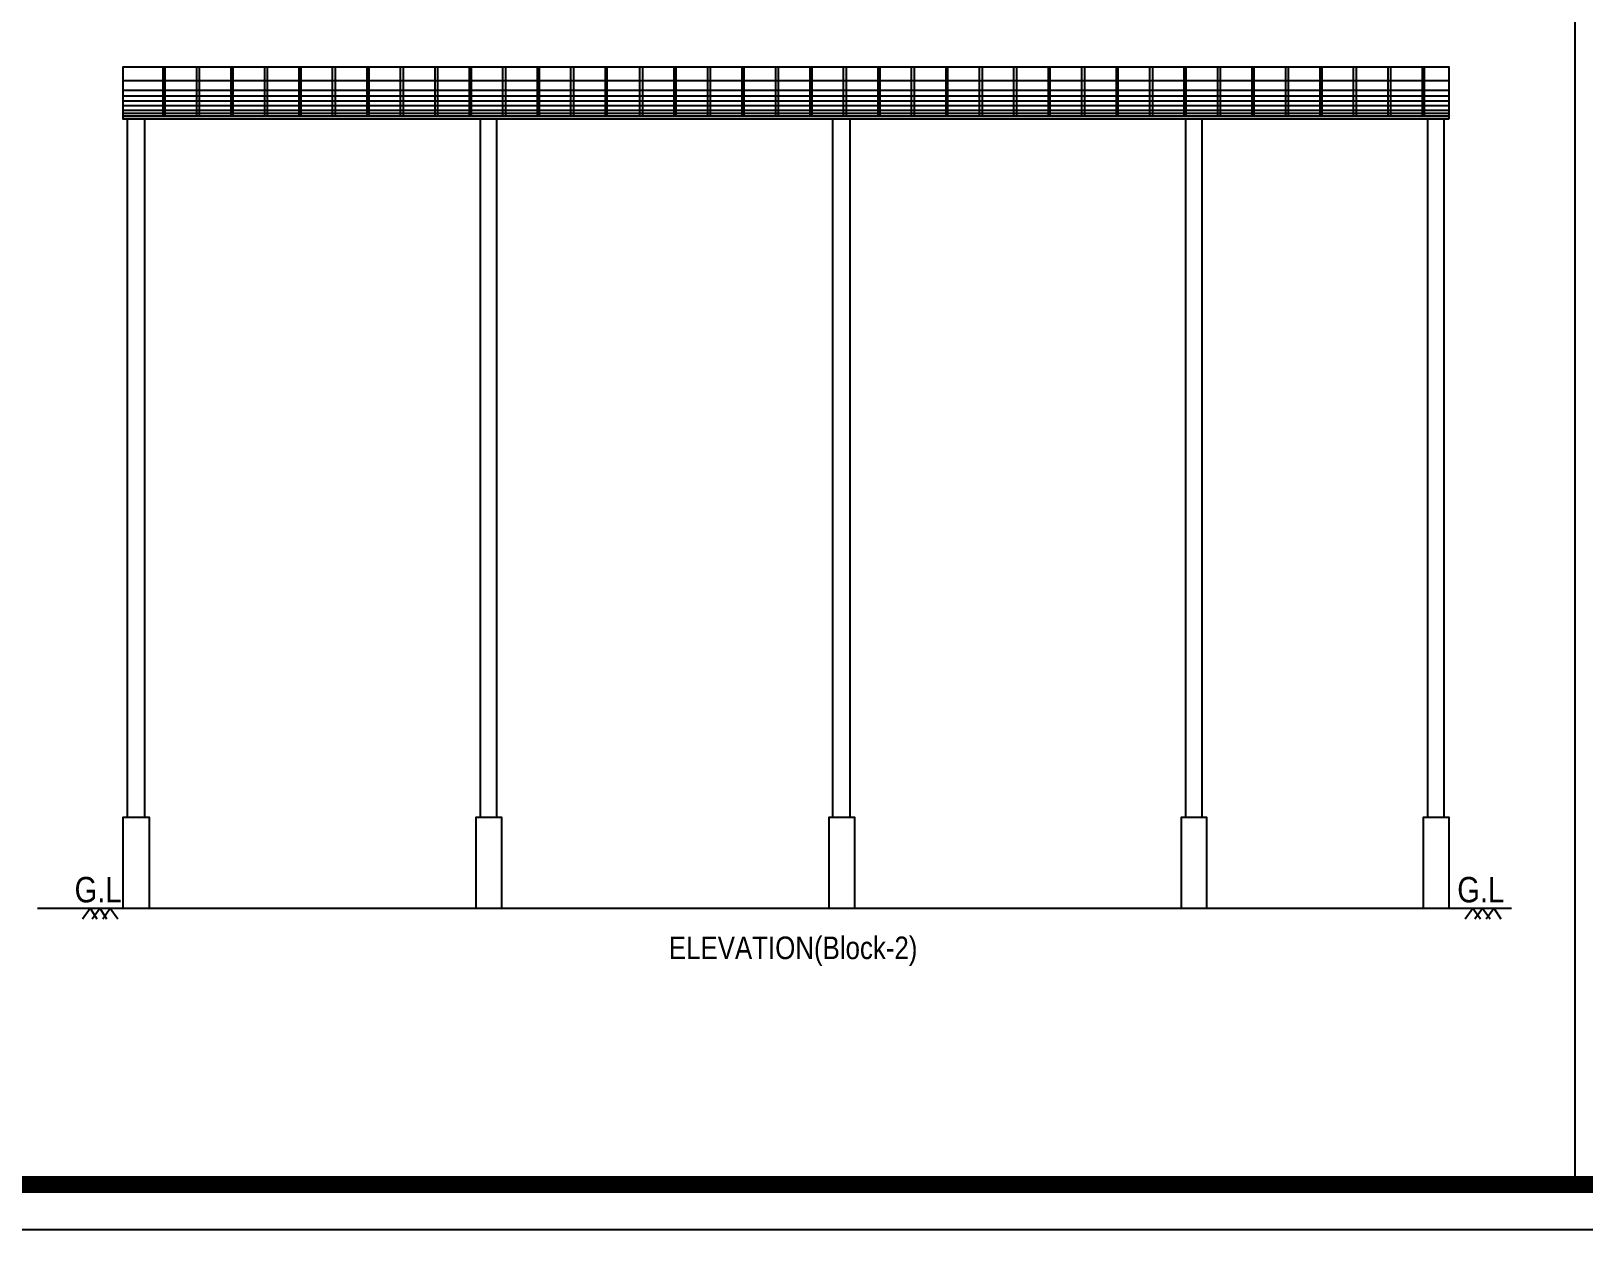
# Model space of a CAD drawing. Header units: metres. Extents: x -941 to 1333, y -28 to 1490.
# Drawn here: x 1010.88 to 1038.4, y 342.88 to 364.13 of the extents above; entities that cross this region are included whole.
import ezdxf

# ---------------------------------------------------------------- set-up
doc = ezdxf.new("R2010")
doc.units = ezdxf.units.M
doc.layers.add('window', color=3, linetype='Continuous')
doc.styles.add('style2A', font='swissc.ttf')

msp = doc.modelspace()

# ---------------------------------------------------------------- linework, layer by layer
msp.add_lwpolyline([(959.37921, 426.76802), (1077.98196, 426.76789), (1077.98196, 342.87839), (959.37921, 342.87851)], close=True)
at = {"const_width": 0.3036}
msp.add_lwpolyline([(960.18379, 343.6831), (1077.17738, 343.68297), (1077.17738, 425.96331), (960.18379, 425.96343)], close=True, dxfattribs=at)
msp.add_lwpolyline([(1038.23563, 425.96331), (1038.23563, 343.68297)])
at = {"lineweight": 25}
for points in [[(1036.00512, 362.57103), (1036.00512, 363.48678), (1012.50078, 363.48678), (1012.50078, 362.57103)], [(1013.21303, 363.48678), (1013.21303, 362.6219)], [(1013.24695, 363.48678), (1013.24695, 362.6219)], [(1013.80658, 363.48678), (1013.80658, 362.6219)], [(1013.85745, 363.48678), (1013.85745, 362.6219)], [(1014.41708, 363.48678), (1014.41708, 362.6219)], [(1014.451, 363.48678), (1014.451, 362.6219)], [(1015.01062, 363.48678), (1015.01062, 362.6219)], [(1015.0615, 363.48678), (1015.0615, 362.6219)], [(1015.62113, 363.48678), (1015.62113, 362.6219)], [(1015.65504, 363.48678), (1015.65504, 362.6219)], [(1016.21467, 363.48678), (1016.21467, 362.6219)], [(1016.26555, 363.48678), (1016.26555, 362.6219)], [(1016.82517, 363.50374), (1016.82517, 362.6219)], [(1016.85909, 363.50374), (1016.85909, 362.6219)], [(1017.41872, 363.50374), (1017.41872, 362.6219)], [(1017.46959, 363.50374), (1017.46959, 362.6219)], [(1018.02922, 363.48678), (1018.02922, 362.6219)], [(1018.08009, 363.48678), (1018.08009, 362.6219)], [(1018.63972, 363.48678), (1018.63972, 362.6219)], [(1018.67364, 363.48678), (1018.67364, 362.6219)], [(1019.23327, 363.48678), (1019.23327, 362.6219)], [(1019.28414, 363.48678), (1019.28414, 362.6219)], [(1019.84377, 363.48678), (1019.84377, 362.6219)], [(1019.87769, 363.48678), (1019.87769, 362.6219)], [(1020.43731, 363.48678), (1020.43731, 362.6219)], [(1020.48819, 363.48678), (1020.48819, 362.6219)], [(1021.04781, 363.48678), (1021.04781, 362.6219)], [(1021.08173, 363.48678), (1021.08173, 362.6219)], [(1021.65832, 363.48678), (1021.65832, 362.6219)], [(1021.70919, 363.48678), (1021.70919, 362.6219)], [(1022.26882, 363.48678), (1022.26882, 362.6219)], [(1022.30274, 363.48678), (1022.30274, 362.6219)], [(1022.86236, 363.50374), (1022.86236, 362.6219)], [(1022.91324, 363.50374), (1022.91324, 362.6219)], [(1023.47287, 363.48678), (1023.47287, 362.6219)], [(1023.50678, 363.48678), (1023.50678, 362.6219)], [(1024.06641, 363.48678), (1024.06641, 362.6219)], [(1024.11729, 363.48678), (1024.11729, 362.6219)], [(1024.67691, 363.48678), (1024.67691, 362.6219)], [(1024.71083, 363.48678), (1024.71083, 362.6219)], [(1025.27046, 363.48678), (1025.27046, 362.6219)], [(1025.32133, 363.48678), (1025.32133, 362.6219)], [(1025.88096, 363.48678), (1025.88096, 362.6219)], [(1025.91488, 363.48678), (1025.91488, 362.6219)], [(1026.4745, 363.48678), (1026.4745, 362.6219)], [(1026.52538, 363.48678), (1026.52538, 362.6219)], [(1027.08501, 363.48678), (1027.08501, 362.6219)], [(1027.11892, 363.48678), (1027.11892, 362.6219)], [(1027.67855, 363.50374), (1027.67855, 362.6219)], [(1027.72942, 363.50374), (1027.72942, 362.6219)], [(1028.28905, 363.48678), (1028.28905, 362.6219)], [(1028.33993, 363.48678), (1028.33993, 362.6219)], [(1028.89955, 363.48678), (1028.89955, 362.6219)], [(1028.93347, 363.48678), (1028.93347, 362.6219)], [(1029.4931, 363.48678), (1029.4931, 362.6219)], [(1029.54397, 363.48678), (1029.54397, 362.6219)], [(1030.1036, 363.48678), (1030.1036, 362.6219)], [(1030.13752, 363.48678), (1030.13752, 362.6219)], [(1030.69714, 363.48678), (1030.69714, 362.6219)], [(1030.74802, 363.48678), (1030.74802, 362.6219)], [(1031.30765, 363.48678), (1031.30765, 362.6219)], [(1031.34156, 363.48678), (1031.34156, 362.6219)], [(1031.90119, 363.48678), (1031.90119, 362.6219)], [(1031.95207, 363.48678), (1031.95207, 362.6219)], [(1032.51169, 363.48678), (1032.51169, 362.6219)], [(1032.54561, 363.48678), (1032.54561, 362.6219)], [(1033.10524, 363.48678), (1033.10524, 362.6219)], [(1033.15611, 363.48678), (1033.15611, 362.6219)], [(1033.71574, 363.48678), (1033.71574, 362.6219)], [(1033.74966, 363.48678), (1033.74966, 362.6219)], [(1034.30928, 363.48678), (1034.30928, 362.6219)], [(1034.36016, 363.48678), (1034.36016, 362.6219)], [(1034.91979, 363.48678), (1034.91979, 362.6219)], [(1034.97066, 363.48678), (1034.97066, 362.6219)], [(1035.53029, 363.48678), (1035.53029, 362.6219)], [(1035.56421, 363.48678), (1035.56421, 362.6219)], [(1012.50078, 363.24937), (1036.00512, 363.24937)], [(1012.50078, 363.07978), (1036.00512, 363.07978)], [(1012.50078, 362.97803), (1036.00512, 362.97803)], [(1012.50078, 362.89324), (1036.00512, 362.89324)], [(1012.50078, 362.80845), (1036.00512, 362.80845)], [(1012.50078, 362.72365), (1036.00512, 362.72365)], [(1012.50078, 362.67278), (1036.00512, 362.67278)], [(1012.50078, 362.6219), (1036.00512, 362.6219)], [(1012.58557, 350.1914), (1012.58557, 362.57103)], [(1012.89082, 350.1914), (1012.89082, 362.57103)], [(1018.84322, 350.1914), (1018.84322, 362.57103)], [(1019.13152, 350.1914), (1019.13152, 362.57103)], [(1025.08391, 350.1914), (1025.08391, 362.57103)], [(1025.38917, 350.1914), (1025.38917, 362.57103)], [(1031.34156, 350.1914), (1031.34156, 362.57103)], [(1031.62986, 350.1914), (1031.62986, 362.57103)], [(1035.63204, 350.1914), (1035.63204, 362.57103)], [(1035.92033, 350.1914), (1035.92033, 362.57103)], [(1012.97562, 348.58035), (1012.97562, 350.1914), (1012.50078, 350.1914), (1012.50078, 348.58035)], [(1019.21631, 348.58035), (1019.21631, 350.1914), (1018.75843, 350.1914), (1018.75843, 348.58035)], [(1025.47396, 348.58035), (1025.47396, 350.1914), (1025.01608, 350.1914), (1025.01608, 348.58035)], [(1031.71465, 348.58035), (1031.71465, 350.1914), (1031.25677, 350.1914), (1031.25677, 348.58035)], [(1036.00512, 348.58035), (1036.00512, 350.1914), (1035.54725, 350.1914), (1035.54725, 348.58035)], [(1010.99148, 348.58035), (1037.11508, 348.58035)], [(1011.78853, 348.39381), (1011.9242, 348.58035), (1012.0429, 348.39381)], [(1011.95811, 348.39381), (1012.09378, 348.58035), (1012.21249, 348.39381)], [(1012.14465, 348.39381), (1012.28032, 348.58035), (1012.41599, 348.39381)], [(1036.29342, 348.39381), (1036.42908, 348.58035), (1036.56475, 348.39381)], [(1036.463, 348.39381), (1036.59867, 348.58035), (1036.73433, 348.39381)], [(1036.6665, 348.39381), (1036.80217, 348.58035), (1036.92088, 348.39381)]]:
    msp.add_lwpolyline(points, dxfattribs=at)
for points in [[(1036.00512, 362.57103), (1012.50078, 362.57103)], [(1012.97562, 350.1914), (1012.50078, 350.1914), (1012.50078, 348.58035), (1012.97562, 348.58035)], [(1019.21631, 350.1914), (1018.75843, 350.1914), (1018.75843, 348.58035), (1019.21631, 348.58035)], [(1025.47396, 350.1914), (1025.01608, 350.1914), (1025.01608, 348.58035), (1025.47396, 348.58035)], [(1031.71465, 350.1914), (1031.25677, 350.1914), (1031.25677, 348.58035), (1031.71465, 348.58035)], [(1036.00512, 350.1914), (1035.54725, 350.1914), (1035.54725, 348.58035), (1036.00512, 348.58035)]]:
    msp.add_lwpolyline(points, close=True, dxfattribs=at)
at = {"layer": 'window'}
msp.add_lwpolyline([(959.37921, 342.87839), (959.37921, 426.76814), (1077.98196, 426.76814), (1077.98196, 342.87839)], close=True, dxfattribs=at)

# ---------------------------------------------------------------- texts
at = {"char_height": 0.45, "attachment_point": 7, "style": 'style2A'}
for insert in [(1011.64687, 348.67861), (1036.15176, 348.67861)]:
    msp.add_mtext('G.L', dxfattribs=dict(at, insert=insert))
at = {"insert": (1022.17925, 347.55825), "char_height": 0.4, "width": 8.6071615, "attachment_point": 7, "style": 'style2A'}
msp.add_mtext('ELEVATION(Block-2)', dxfattribs=at)

doc.saveas('drawing.dxf')
